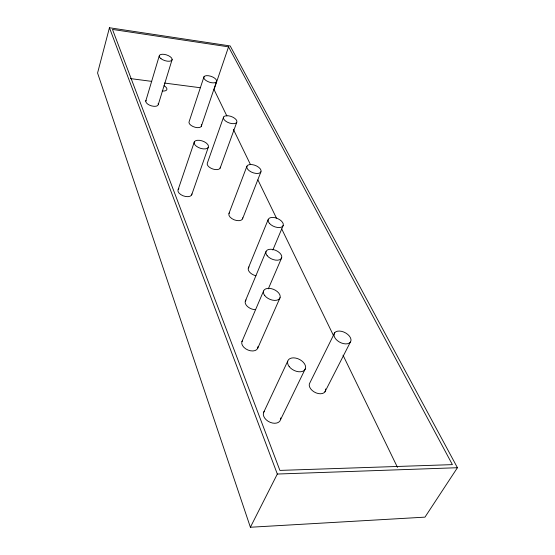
<?xml version="1.0" encoding="UTF-8"?>
<svg xmlns="http://www.w3.org/2000/svg" width="555" height="555" viewBox="0 0 555 555"><rect width="100%" height="100%" fill="white"/><g stroke="black" fill="none" stroke-linecap="round" stroke-linejoin="round"><path stroke-width="0.83" d="M109.439 27.75L97.569 73.01L250.388 527.25L424.97 517.142L457.431 467.719L230.172 45.947L109.439 27.75L277.32 474.039L250.388 527.25M145.75 101.121L159.216 55.993M158.341 104.389L172.14 59.475M203.99 76.75L189.172 121.531A6.556 3.198 19 0 0 195.194 127.296A6.556 3.198 19 0 0 201.292 124.653M178.176 189.526L194.354 141.796M201.292 126.373L216.471 81.738A6.75 3.032 19.2 0 0 208.472 75.73A6.75 3.032 19.2 0 0 205.725 80.315A6.75 3.032 19.2 0 0 216.471 81.738M228.549 46.856L452.387 464.625L279.9 470.404L112.471 29.422L228.549 46.856L214.036 89.535L226.898 116.023M191.662 194.93L208.278 147.366A7.52 3.781 19.3 0 0 199.391 140.311A7.52 3.781 19.3 0 0 196.241 146.125A7.52 3.781 19.3 0 0 208.278 147.366M223.582 117.043L207.383 162.997A6.889 3.552 19.8 0 0 212.967 169.053A6.889 3.552 19.8 0 0 220.356 167.194M220.155 168.109L236.756 122.308A7.104 3.385 20 0 0 228.209 115.766A7.104 3.385 20 0 0 225.51 121.011A7.104 3.385 20 0 0 236.756 122.308M228.986 213.384L246.933 166.167M242.556 218.83L260.954 171.779A7.555 3.836 21.1 0 0 251.727 164.551A7.555 3.836 21.1 0 0 249.119 170.656A7.555 3.836 21.1 0 0 260.954 171.779M248.376 267.94L268.218 219.461M245.345 301.053L265.991 251.547M272.845 250.007L283.189 225.462M241.911 341.63L263.549 291.021M268.315 288.843L281.656 257.832M257.804 348.034L280.067 297.66M263.5 412.74L287.712 361.194M280.573 419.635L305.514 368.367M334.693 332.757L309.974 382.645A8.811 5.654 28.1 0 0 316.1 392.891A8.811 5.654 28.1 0 0 325.605 388.944M324.946 391.865L350.358 342.137A9.157 5.474 27.3 0 0 341.422 331.307A9.157 5.474 27.3 0 0 335.726 338.987A9.157 5.474 27.3 0 0 350.358 342.137M277.32 474.039L457.431 467.719M130.376 78.581L151.716 81.377M164.523 83.056L200.376 87.746M233.322 129.266L250.347 164.329M257.909 179.903L276.445 218.08M281.739 228.986L333.562 335.713M343.018 355.193L397.484 467.372M164.03 85.775A6.348 2.962 17.9 0 1 166.84 89.584A6.348 2.962 17.9 0 1 162.213 90.944M257.978 346.57A8.575 5.494 24.1 0 1 248.064 350.073A8.575 5.494 24.1 0 1 242.66 340.402M191.912 193.924A7.284 3.961 19.1 0 1 183.004 195.762A7.284 3.961 19.1 0 1 178.911 188.714M255.945 275.752A7.791 4.551 22.7 0 1 249.355 271.825A7.791 4.551 22.7 0 1 249.042 266.948M158.182 103.501A6.535 3.143 17.6 0 1 151.792 105.963A6.535 3.143 17.6 0 1 146.034 100.351M242.729 217.782A7.312 4.01 21.1 0 1 234.154 219.808A7.312 4.01 21.1 0 1 229.645 212.53M255.231 309.69A8.145 4.96 23.2 0 1 246.947 305.971A8.145 4.96 23.2 0 1 246.045 299.95M280.719 417.929A9.255 6.306 27.3 0 1 270.271 422.369A9.255 6.306 27.3 0 1 264.256 411.283M269.362 223.297A8.068 4.364 22.5 0 0 282.557 226.433A8.068 4.364 22.5 0 0 275.169 217.747A8.068 4.364 22.5 0 0 269.362 223.297M264.791 295.635A8.908 5.307 23.7 0 0 279.359 298.861A8.908 5.307 23.7 0 0 271.235 288.635A8.908 5.307 23.7 0 0 264.791 295.635M160.999 58.698A6.729 2.983 18 0 0 171.877 60.211A6.729 2.983 18 0 0 164.148 54.348A6.729 2.983 18 0 0 160.999 58.698M267.177 255.723A8.443 4.78 23 0 0 280.99 258.901A8.443 4.78 23 0 0 273.268 249.542A8.443 4.78 23 0 0 267.177 255.723M289.19 366.577A9.643 6.133 26.6 0 0 304.799 369.803A9.643 6.133 26.6 0 0 295.801 358.107A9.643 6.133 26.6 0 0 289.19 366.577"/></g></svg>
